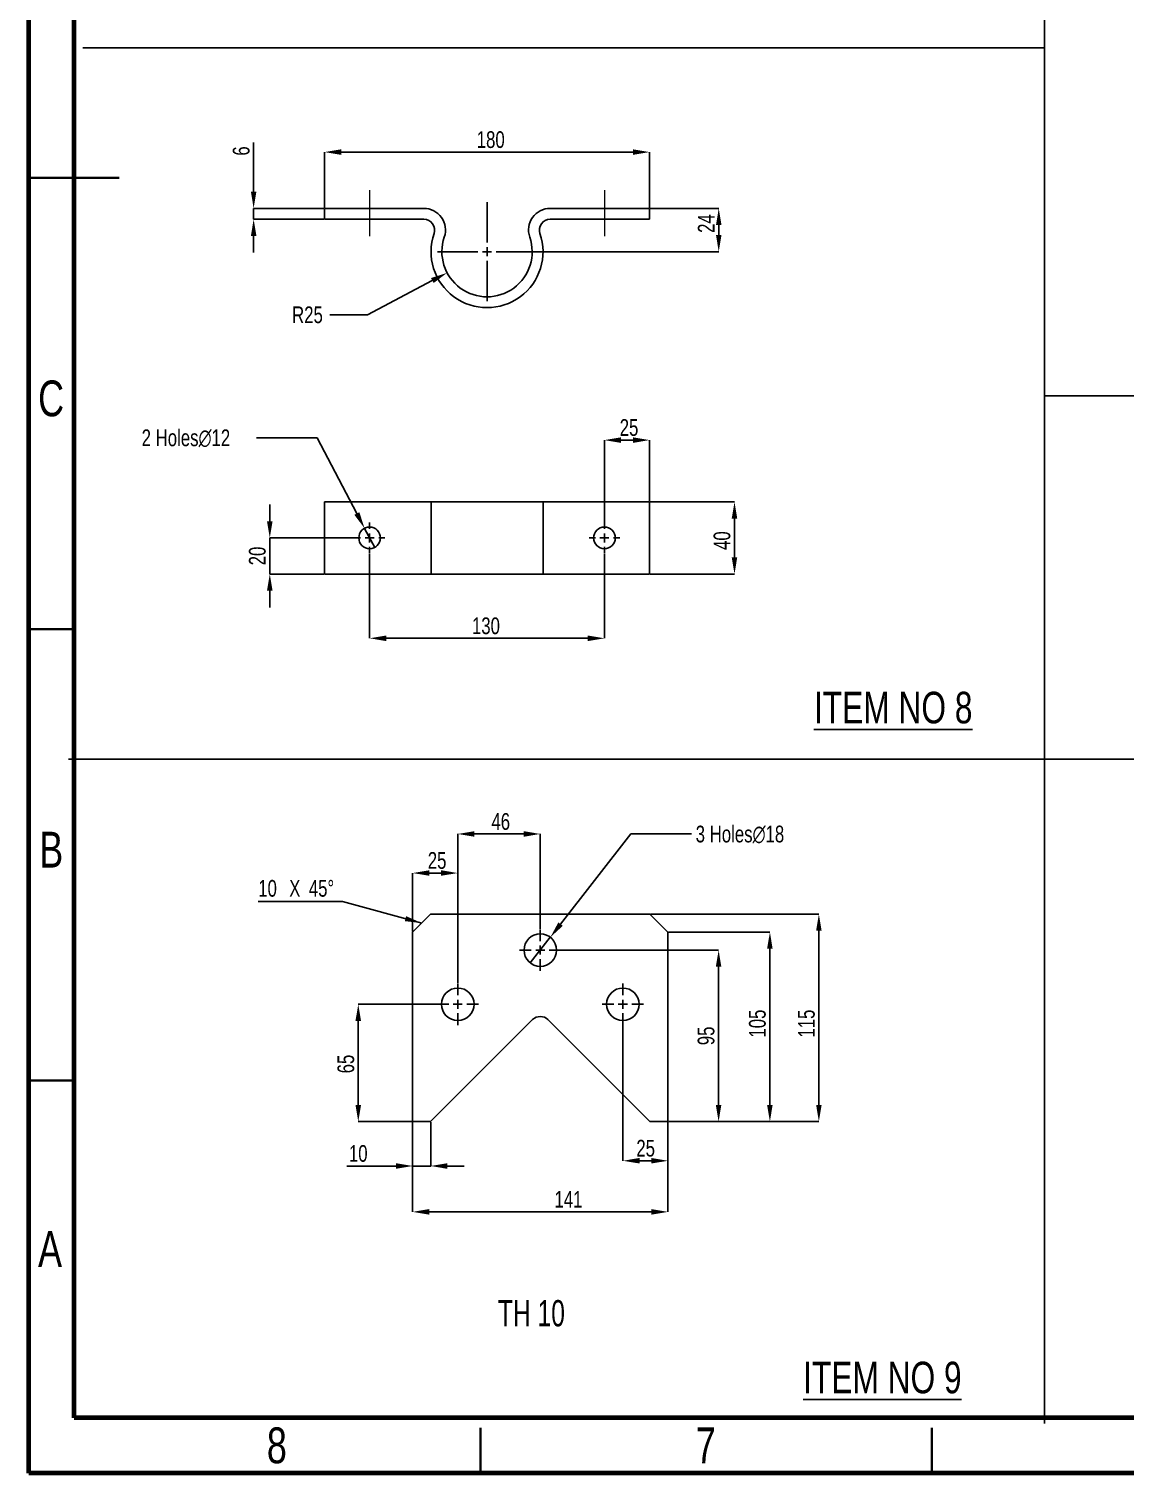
# Model space of a CAD drawing. Header units: millimetres. Extents: x 122 to 2816, y -707 to 556.
# Drawn here: x 1479.3 to 1600.7, y -309.1 to -149.1 of the extents above; entities that cross this region are included whole.
import ezdxf

# ---------------------------------------------------------------- set-up
doc = ezdxf.new("R2010")
doc.units = ezdxf.units.MM
doc.header["$PDSIZE"] = -1
doc.linetypes.add('CENTERX2', pattern=[20.32, 12.7, -2.54, 2.54, -2.54])
doc.layers.add('FORMAT', color=7, linetype='Continuous')
doc.styles.add('SLDTEXTSTYLE0', font='TXT', dxfattribs={"width": 0.7})
doc.styles.add('SLDTEXTSTYLE7', font='TXT', dxfattribs={"width": 0.75})
doc.dimstyles.new('SLDDIMSTYLE32', dxfattribs={"dimtxt": 1.852083, "dimasz": 1.852083, "dimexe": 0, "dimexo": 0.625, "dimgap": 0.463021, "dimtad": 1, "dimdec": 0, "dimlfac": 5, "dimrnd": 1e-09, "dimzin": 12, "dimtxsty": 'SLDTEXTSTYLE7', "dimblk1": 'NONE', "dimsah": 1, "dimcen": 0, "dimazin": 3, "dimtfac": 1, "dimtdec": 0, "dimtmove": 0, "dimatfit": 3, "dimldrblk": 'NONE', "dimfrac": 2, "dimtzin": 12})
doc.dimstyles.new('SLDDIMSTYLE34', dxfattribs={"dimtxt": 1.852083, "dimasz": 1.852083, "dimexe": 0, "dimexo": 0.625, "dimgap": 0.463021, "dimtad": 1, "dimdec": 0, "dimlfac": 5, "dimrnd": 1e-09, "dimzin": 12, "dimtxsty": 'SLDTEXTSTYLE7', "dimsah": 1, "dimcen": 0, "dimazin": 3, "dimtfac": 1, "dimtdec": 0, "dimtmove": 0, "dimatfit": 3, "dimfrac": 2, "dimtzin": 12})
doc.dimstyles.new('SLDDIMSTYLE7', dxfattribs={"dimtxt": 1.852083, "dimasz": 1.852083, "dimexe": 0, "dimexo": 0.625, "dimgap": 0.463021, "dimtad": 1, "dimdec": 0, "dimlfac": 5, "dimrnd": 1e-09, "dimzin": 12, "dimtxsty": 'SLDTEXTSTYLE7', "dimsah": 1, "dimcen": 2.5, "dimazin": 3, "dimtfac": 1, "dimtdec": 0, "dimtmove": 0, "dimatfit": 3, "dimfrac": 2, "dimtzin": 12})
doc.dimstyles.new('SLDDIMSTYLE9', dxfattribs={"dimtxt": 1.852083, "dimasz": 1.852083, "dimexe": 0, "dimexo": 0.625, "dimgap": 0.463021, "dimtad": 1, "dimdec": 0, "dimlfac": 5, "dimrnd": 1e-09, "dimzin": 12, "dimtxsty": 'SLDTEXTSTYLE7', "dimsah": 1, "dimcen": 2.5, "dimazin": 3, "dimtfac": 1, "dimtdec": 0, "dimtmove": 0, "dimatfit": 0, "dimfrac": 2, "dimtzin": 12})

# ---------------------------------------------------------------- blocks, each defined once
blk = doc.blocks.new('*D1402')
at = {"layer": 'Defpoints', "color": 0}
for p in [(1512.04, -162.76), (1512.04, -169), (1548.04, -169)]:
    blk.add_point(p, dxfattribs=at)
at = {"layer": 'FORMAT', "color": 0, "lineweight": -2}
for p, q in [((1512.04, -168.93), (1512.04, -162.76)), ((1546.19, -162.76), (1513.89, -162.76)), ((1548.04, -168.93), (1548.04, -162.76))]:
    blk.add_line(p, q, dxfattribs=at)
at = {"layer": 'FORMAT', "color": 0}
for points in [[(1513.89, -162.45), (1513.89, -163.07), (1512.04, -162.76)], [(1546.19, -162.45), (1546.19, -163.07), (1548.04, -162.76)]]:
    blk.add_solid(points, dxfattribs=at)
at = {"layer": 'FORMAT', "color": 0, "insert": (1530.45, -160.45), "char_height": 1.852, "attachment_point": 2, "style": 'SLDTEXTSTYLE7'}
blk.add_mtext('\\A1;180', dxfattribs=at)
blk = doc.blocks.new('*D1403')
at = {"layer": 'Defpoints', "color": 0}
for p in [(1548.04, -169), (1555.7, -169), (1535.54, -173.8)]:
    blk.add_point(p, dxfattribs=at)
at = {"layer": 'FORMAT', "color": 0, "lineweight": -2}
for p, q in [((1548.1, -169), (1555.7, -169)), ((1555.7, -171.94), (1555.7, -170.85)), ((1535.6, -173.8), (1555.7, -173.8))]:
    blk.add_line(p, q, dxfattribs=at)
at = {"layer": 'FORMAT', "color": 0}
for points in [[(1555.4, -170.85), (1556.01, -170.85), (1555.7, -169)], [(1555.4, -171.94), (1556.01, -171.94), (1555.7, -173.8)]]:
    blk.add_solid(points, dxfattribs=at)
at = {"layer": 'FORMAT', "color": 0, "insert": (1553.39, -170.68), "char_height": 1.852, "attachment_point": 2, "rotation": 90, "style": 'SLDTEXTSTYLE7'}
blk.add_mtext('\\A1;24', dxfattribs=at)
blk = doc.blocks.new('*D1404')
at = {"layer": 'Defpoints', "color": 0}
for p in [(1530.04, -173.8), (1525.62, -176.13)]:
    blk.add_point(p, dxfattribs=at)
at = {"layer": 'FORMAT', "color": 0, "lineweight": -2}
for p, q in [((1516.8, -180.79), (1523.98, -177)), ((1512.62, -180.79), (1516.8, -180.79))]:
    blk.add_line(p, q, dxfattribs=at)
at = {"layer": 'FORMAT', "color": 0}
blk.add_solid([(1523.84, -176.72), (1524.13, -177.27), (1525.62, -176.13)], dxfattribs=at)
at = {"layer": 'FORMAT', "color": 0, "insert": (1508.45, -179.86), "char_height": 1.852, "attachment_point": 1, "style": 'SLDTEXTSTYLE7'}
blk.add_mtext('\\A1;R25', dxfattribs=at)
blk = doc.blocks.new('*D1405')
at = {"layer": 'Defpoints', "color": 0}
for p in [(1512.04, -169), (1504.19, -170.2), (1512.04, -170.2)]:
    blk.add_point(p, dxfattribs=at)
at = {"layer": 'FORMAT', "color": 0, "lineweight": -2}
for p, q in [((1504.19, -167.14), (1504.19, -161.71)), ((1511.98, -169), (1504.19, -169)), ((1504.19, -170.2), (1504.19, -169)), ((1511.98, -170.2), (1504.19, -170.2)), ((1504.19, -172.05), (1504.19, -173.9))]:
    blk.add_line(p, q, dxfattribs=at)
at = {"layer": 'FORMAT', "color": 0}
for points in [[(1503.89, -167.14), (1504.5, -167.14), (1504.19, -169)], [(1503.89, -172.05), (1504.5, -172.05), (1504.19, -170.2)]]:
    blk.add_solid(points, dxfattribs=at)
at = {"layer": 'FORMAT', "color": 0, "insert": (1501.88, -162.64), "char_height": 1.852, "attachment_point": 2, "rotation": 90, "style": 'SLDTEXTSTYLE7'}
blk.add_mtext('\\A1;6', dxfattribs=at)
blk = doc.blocks.new('SW_CENTERMARKSYMBOL_113')
at = {"layer": 'FORMAT', "color": 0}
for p, q in [((0, 1), (0, 5.5)), ((-1, 0), (-5.5, 0)), ((0, 0), (-0.5, 0)), ((0, 0), (0, 0.5)), ((0, 0), (0, -0.5)), ((0, 0), (0.5, 0)), ((1, 0), (5.5, 0)), ((0, -1), (0, -5.5))]:
    blk.add_line(p, q, dxfattribs=at)
blk = doc.blocks.new('*D1319')
at = {"layer": 'Defpoints', "color": 0}
for p in [(1548.04, -201.51), (1548.04, -209.51), (1557.45, -209.51)]:
    blk.add_point(p, dxfattribs=at)
at = {"layer": 'FORMAT', "color": 0, "lineweight": -2}
for p, q in [((1548.1, -201.51), (1557.45, -201.51)), ((1557.45, -203.36), (1557.45, -207.66)), ((1548.1, -209.51), (1557.45, -209.51))]:
    blk.add_line(p, q, dxfattribs=at)
at = {"layer": 'FORMAT', "color": 0}
for points in [[(1557.14, -203.36), (1557.75, -203.36), (1557.45, -201.51)], [(1557.14, -207.66), (1557.75, -207.66), (1557.45, -209.51)]]:
    blk.add_solid(points, dxfattribs=at)
at = {"layer": 'FORMAT', "color": 0, "insert": (1555.13, -205.81), "char_height": 1.852, "attachment_point": 2, "rotation": 90, "style": 'SLDTEXTSTYLE7'}
blk.add_mtext('\\A1;40', dxfattribs=at)
blk = doc.blocks.new('*D1320')
at = {"layer": 'Defpoints', "color": 0}
for p in [(1517.04, -207.21), (1543.04, -207.21), (1517.04, -216.63)]:
    blk.add_point(p, dxfattribs=at)
at = {"layer": 'FORMAT', "color": 0, "lineweight": -2}
for p, q in [((1517.04, -207.27), (1517.04, -216.63)), ((1543.04, -207.27), (1543.04, -216.63)), ((1541.19, -216.63), (1518.89, -216.63))]:
    blk.add_line(p, q, dxfattribs=at)
at = {"layer": 'FORMAT', "color": 0}
for points in [[(1518.89, -216.32), (1518.89, -216.94), (1517.04, -216.63)], [(1541.19, -216.32), (1541.19, -216.94), (1543.04, -216.63)]]:
    blk.add_solid(points, dxfattribs=at)
at = {"layer": 'FORMAT', "color": 0, "insert": (1529.92, -214.32), "char_height": 1.852, "attachment_point": 2, "style": 'SLDTEXTSTYLE7'}
blk.add_mtext('\\A1;130', dxfattribs=at)
blk = doc.blocks.new('*D1321')
at = {"layer": 'Defpoints', "color": 0}
for p in [(1543.04, -194.67), (1548.04, -201.51), (1543.04, -203.81)]:
    blk.add_point(p, dxfattribs=at)
at = {"layer": 'FORMAT', "color": 0, "lineweight": -2}
for p, q in [((1543.04, -203.75), (1543.04, -194.67)), ((1546.19, -194.67), (1544.89, -194.67)), ((1548.04, -201.45), (1548.04, -194.67))]:
    blk.add_line(p, q, dxfattribs=at)
at = {"layer": 'FORMAT', "color": 0}
for points in [[(1544.89, -194.36), (1544.89, -194.98), (1543.04, -194.67)], [(1546.19, -194.36), (1546.19, -194.98), (1548.04, -194.67)]]:
    blk.add_solid(points, dxfattribs=at)
at = {"layer": 'FORMAT', "color": 0, "insert": (1545.77, -192.35), "char_height": 1.852, "attachment_point": 2, "style": 'SLDTEXTSTYLE7'}
blk.add_mtext('\\A1;25', dxfattribs=at)
blk = doc.blocks.new('*D1322')
at = {"layer": 'Defpoints', "color": 0}
for p in [(1515.34, -205.51), (1505.98, -209.51), (1512.04, -209.51)]:
    blk.add_point(p, dxfattribs=at)
at = {"layer": 'FORMAT', "color": 0, "lineweight": -2}
for p, q in [((1505.98, -203.66), (1505.98, -201.81)), ((1515.28, -205.51), (1505.98, -205.51)), ((1505.98, -205.51), (1505.98, -209.51)), ((1511.98, -209.51), (1505.98, -209.51)), ((1505.98, -211.36), (1505.98, -213.21))]:
    blk.add_line(p, q, dxfattribs=at)
at = {"layer": 'FORMAT', "color": 0}
for points in [[(1505.67, -203.66), (1506.29, -203.66), (1505.98, -205.51)], [(1505.67, -211.36), (1506.29, -211.36), (1505.98, -209.51)]]:
    blk.add_solid(points, dxfattribs=at)
at = {"layer": 'FORMAT', "color": 0, "insert": (1503.67, -207.51), "char_height": 1.852, "attachment_point": 2, "rotation": 90, "style": 'SLDTEXTSTYLE7'}
blk.add_mtext('\\A1;20', dxfattribs=at)
blk = doc.blocks.new('*D1323')
at = {"layer": 'Defpoints', "color": 0}
for p in [(1516.48, -204.45), (1517.6, -206.57)]:
    blk.add_point(p, dxfattribs=at)
at = {"layer": 'FORMAT', "color": 0, "lineweight": -2}
for p, q in [((1504.52, -194.41), (1511.24, -194.41)), ((1511.24, -194.41), (1515.63, -202.8)), ((1517.6, -206.57), (1516.48, -204.45))]:
    blk.add_line(p, q, dxfattribs=at)
at = {"layer": 'FORMAT', "color": 0}
blk.add_solid([(1515.9, -202.66), (1515.35, -202.95), (1516.48, -204.45)], dxfattribs=at)
at = {"layer": 'FORMAT', "color": 0, "insert": (1491.79, -193.49), "char_height": 1.8521, "attachment_point": 1, "style": 'SLDTEXTSTYLE7'}
blk.add_mtext('\\A1;2 Holes∅12', dxfattribs=at)
blk = doc.blocks.new('_None')
blk = doc.blocks.new('SW_CENTERMARKSYMBOL_114')
at = {"layer": 'FORMAT', "color": 0}
for p, q in [((0, 1), (0, 1.7)), ((-1, 0), (-1.7, 0)), ((0, 0), (-0.5, 0)), ((0, 0), (0, 0.5)), ((0, 0), (0, -0.5)), ((0, 0), (0.5, 0)), ((1, 0), (1.7, 0)), ((0, -1), (0, -1.7))]:
    blk.add_line(p, q, dxfattribs=at)
blk = doc.blocks.new('SW_CENTERMARKSYMBOL_115')
at = {"layer": 'FORMAT', "color": 0}
for p, q in [((0, 1), (0, 1.7)), ((-1, 0), (-1.7, 0)), ((0, 0), (-0.5, 0)), ((0, 0), (0, 0.5)), ((0, 0), (0, -0.5)), ((0, 0), (0.5, 0)), ((1, 0), (1.7, 0)), ((0, -1), (0, -1.7))]:
    blk.add_line(p, q, dxfattribs=at)
blk = doc.blocks.new('*D1359')
at = {"layer": 'Defpoints', "color": 0}
for p in [(1521.8, -270.18), (1550.08, -270.18), (1521.8, -280.18)]:
    blk.add_point(p, dxfattribs=at)
at = {"layer": 'FORMAT', "color": 0, "lineweight": -2}
for p, q in [((1521.8, -270.24), (1521.8, -280.18)), ((1550.08, -270.24), (1550.08, -280.18)), ((1548.23, -280.18), (1523.65, -280.18))]:
    blk.add_line(p, q, dxfattribs=at)
at = {"layer": 'FORMAT', "color": 0}
for points in [[(1523.65, -279.87), (1523.65, -280.49), (1521.8, -280.18)], [(1548.23, -279.87), (1548.23, -280.49), (1550.08, -280.18)]]:
    blk.add_solid(points, dxfattribs=at)
at = {"layer": 'FORMAT', "color": 0, "insert": (1539.06, -277.86), "char_height": 1.852, "attachment_point": 2, "style": 'SLDTEXTSTYLE7'}
blk.add_mtext('\\A1;141', dxfattribs=at)
blk = doc.blocks.new('*D1360')
at = {"layer": 'Defpoints', "color": 0}
for p in [(1550.08, -249.18), (1550.08, -270.18), (1561.37, -270.18)]:
    blk.add_point(p, dxfattribs=at)
at = {"layer": 'FORMAT', "color": 0, "lineweight": -2}
for p, q in [((1550.14, -249.18), (1561.37, -249.18)), ((1561.37, -251.03), (1561.37, -268.33)), ((1550.14, -270.18), (1561.37, -270.18))]:
    blk.add_line(p, q, dxfattribs=at)
at = {"layer": 'FORMAT', "color": 0}
for points in [[(1561.06, -251.03), (1561.67, -251.03), (1561.37, -249.18)], [(1561.06, -268.33), (1561.67, -268.33), (1561.37, -270.18)]]:
    blk.add_solid(points, dxfattribs=at)
at = {"layer": 'FORMAT', "color": 0, "insert": (1559.05, -259.32), "char_height": 1.852, "attachment_point": 2, "rotation": 90, "style": 'SLDTEXTSTYLE7'}
blk.add_mtext('\\A1;105', dxfattribs=at)
blk = doc.blocks.new('*D1361')
at = {"layer": 'Defpoints', "color": 0}
for p in [(1548.08, -247.18), (1566.79, -247.18), (1550.08, -270.18)]:
    blk.add_point(p, dxfattribs=at)
at = {"layer": 'FORMAT', "color": 0, "lineweight": -2}
for p, q in [((1548.14, -247.18), (1566.79, -247.18)), ((1566.79, -268.33), (1566.79, -249.03)), ((1550.14, -270.18), (1566.79, -270.18))]:
    blk.add_line(p, q, dxfattribs=at)
at = {"layer": 'FORMAT', "color": 0}
for points in [[(1566.49, -249.03), (1567.1, -249.03), (1566.79, -247.18)], [(1566.49, -268.33), (1567.1, -268.33), (1566.79, -270.18)]]:
    blk.add_solid(points, dxfattribs=at)
at = {"layer": 'FORMAT', "color": 0, "insert": (1564.48, -259.32), "char_height": 1.852, "attachment_point": 2, "rotation": 90, "style": 'SLDTEXTSTYLE7'}
blk.add_mtext('\\A1;115', dxfattribs=at)
blk = doc.blocks.new('*D1362')
at = {"layer": 'Defpoints', "color": 0}
for p in [(1521.8, -242.64), (1521.8, -249.18), (1526.8, -254.88)]:
    blk.add_point(p, dxfattribs=at)
at = {"layer": 'FORMAT', "color": 0, "lineweight": -2}
for p, q in [((1521.8, -249.12), (1521.8, -242.64)), ((1524.95, -242.64), (1523.65, -242.64)), ((1526.8, -254.82), (1526.8, -242.64))]:
    blk.add_line(p, q, dxfattribs=at)
at = {"layer": 'FORMAT', "color": 0}
for points in [[(1523.65, -242.33), (1523.65, -242.94), (1521.8, -242.64)], [(1524.95, -242.33), (1524.95, -242.94), (1526.8, -242.64)]]:
    blk.add_solid(points, dxfattribs=at)
at = {"layer": 'FORMAT', "color": 0, "insert": (1524.51, -240.32), "char_height": 1.852, "attachment_point": 2, "style": 'SLDTEXTSTYLE7'}
blk.add_mtext('\\A1;25', dxfattribs=at)
blk = doc.blocks.new('*D1363')
at = {"layer": 'Defpoints', "color": 0}
for p in [(1524.5, -257.18), (1515.78, -270.18), (1521.8, -270.18)]:
    blk.add_point(p, dxfattribs=at)
at = {"layer": 'FORMAT', "color": 0, "lineweight": -2}
for p, q in [((1524.44, -257.18), (1515.78, -257.18)), ((1515.78, -259.03), (1515.78, -268.33)), ((1521.74, -270.18), (1515.78, -270.18))]:
    blk.add_line(p, q, dxfattribs=at)
at = {"layer": 'FORMAT', "color": 0}
for points in [[(1515.47, -259.03), (1516.09, -259.03), (1515.78, -257.18)], [(1515.47, -268.33), (1516.09, -268.33), (1515.78, -270.18)]]:
    blk.add_solid(points, dxfattribs=at)
at = {"layer": 'FORMAT', "color": 0, "insert": (1513.47, -263.8), "char_height": 1.852, "attachment_point": 2, "rotation": 90, "style": 'SLDTEXTSTYLE7'}
blk.add_mtext('\\A1;65', dxfattribs=at)
blk = doc.blocks.new('*D1364')
at = {"layer": 'Defpoints', "color": 0}
for p in [(1535.94, -238.31), (1535.94, -248.88), (1526.8, -254.88)]:
    blk.add_point(p, dxfattribs=at)
at = {"layer": 'FORMAT', "color": 0, "lineweight": -2}
for p, q in [((1526.8, -254.82), (1526.8, -238.31)), ((1528.65, -238.31), (1534.09, -238.31)), ((1535.94, -248.82), (1535.94, -238.31))]:
    blk.add_line(p, q, dxfattribs=at)
at = {"layer": 'FORMAT', "color": 0}
for points in [[(1528.65, -238), (1528.65, -238.62), (1526.8, -238.31)], [(1534.09, -238), (1534.09, -238.62), (1535.94, -238.31)]]:
    blk.add_solid(points, dxfattribs=at)
at = {"layer": 'FORMAT', "color": 0, "insert": (1531.56, -236), "char_height": 1.852, "attachment_point": 2, "style": 'SLDTEXTSTYLE7'}
blk.add_mtext('\\A1;46', dxfattribs=at)
blk = doc.blocks.new('*D1365')
at = {"layer": 'Defpoints', "color": 0}
for p in [(1538.24, -251.18), (1550.08, -270.18), (1555.69, -270.18)]:
    blk.add_point(p, dxfattribs=at)
at = {"layer": 'FORMAT', "color": 0, "lineweight": -2}
for p, q in [((1538.3, -251.18), (1555.69, -251.18)), ((1555.69, -253.03), (1555.69, -268.33)), ((1550.14, -270.18), (1555.69, -270.18))]:
    blk.add_line(p, q, dxfattribs=at)
at = {"layer": 'FORMAT', "color": 0}
for points in [[(1555.38, -253.03), (1555.99, -253.03), (1555.69, -251.18)], [(1555.38, -268.33), (1555.99, -268.33), (1555.69, -270.18)]]:
    blk.add_solid(points, dxfattribs=at)
at = {"layer": 'FORMAT', "color": 0, "insert": (1553.37, -260.68), "char_height": 1.852, "attachment_point": 2, "rotation": 90, "style": 'SLDTEXTSTYLE7'}
blk.add_mtext('\\A1;95', dxfattribs=at)
blk = doc.blocks.new('*D1366')
at = {"layer": 'Defpoints', "color": 0}
for p in [(1545.08, -259.48), (1550.08, -270.18), (1545.08, -274.52)]:
    blk.add_point(p, dxfattribs=at)
at = {"layer": 'FORMAT', "color": 0, "lineweight": -2}
for p, q in [((1545.08, -259.54), (1545.08, -274.52)), ((1550.08, -270.24), (1550.08, -274.52)), ((1548.23, -274.52), (1546.93, -274.52))]:
    blk.add_line(p, q, dxfattribs=at)
at = {"layer": 'FORMAT', "color": 0}
for points in [[(1546.93, -274.21), (1546.93, -274.82), (1545.08, -274.52)], [(1548.23, -274.21), (1548.23, -274.82), (1550.08, -274.52)]]:
    blk.add_solid(points, dxfattribs=at)
at = {"layer": 'FORMAT', "color": 0, "insert": (1547.61, -272.2), "char_height": 1.852, "attachment_point": 2, "style": 'SLDTEXTSTYLE7'}
blk.add_mtext('\\A1;25', dxfattribs=at)
blk = doc.blocks.new('SW_CHAMFER_DIMENSION_4')
at = {"layer": 'FORMAT', "color": 0}
for p, q in [((9.33, 0), (0, 0)), ((18.1, -2.38), (9.33, 0))]:
    blk.add_line(p, q, dxfattribs=at)
blk.add_solid([(18.1, -2.38), (16.38, -1.62), (16.23, -2.17)], dxfattribs=at)
at = {"layer": 'FORMAT', "color": 0, "attachment_point": 1, "style": 'SLDTEXTSTYLE7'}
for s, insert, char_height in [('10', (0, 2.39), 1.852), ('X', (3.43, 2.39), 1.85), ('45°', (5.6, 2.39), 1.852)]:
    blk.add_mtext(s, dxfattribs=dict(at, insert=insert, char_height=char_height))
blk = doc.blocks.new('*D1367')
at = {"layer": 'Defpoints', "color": 0}
for p in [(1537.05, -249.76), (1534.83, -252.6)]:
    blk.add_point(p, dxfattribs=at)
at = {"layer": 'FORMAT', "color": 0, "lineweight": -2}
for p, q in [((1545.97, -238.31), (1538.19, -248.3)), ((1552.69, -238.31), (1545.97, -238.31)), ((1534.83, -252.6), (1537.05, -249.76))]:
    blk.add_line(p, q, dxfattribs=at)
at = {"layer": 'FORMAT', "color": 0}
blk.add_solid([(1537.94, -248.11), (1538.43, -248.49), (1537.05, -249.76)], dxfattribs=at)
at = {"layer": 'FORMAT', "color": 0, "insert": (1553.15, -237.39), "char_height": 1.8521, "attachment_point": 1, "style": 'SLDTEXTSTYLE7'}
blk.add_mtext('\\A1;3 Holes∅18', dxfattribs=at)
blk = doc.blocks.new('*D1368')
at = {"layer": 'Defpoints', "color": 0}
for p in [(1521.8, -270.18), (1523.8, -270.18), (1523.8, -275.1)]:
    blk.add_point(p, dxfattribs=at)
at = {"layer": 'FORMAT', "color": 0, "lineweight": -2}
for p, q in [((1521.8, -270.24), (1521.8, -275.1)), ((1523.8, -270.24), (1523.8, -275.1)), ((1519.95, -275.1), (1514.51, -275.1)), ((1523.8, -275.1), (1521.8, -275.1)), ((1525.65, -275.1), (1527.5, -275.1))]:
    blk.add_line(p, q, dxfattribs=at)
at = {"layer": 'FORMAT', "color": 0}
for points in [[(1519.95, -274.79), (1519.95, -275.41), (1521.8, -275.1)], [(1525.65, -274.79), (1525.65, -275.41), (1523.8, -275.1)]]:
    blk.add_solid(points, dxfattribs=at)
at = {"layer": 'FORMAT', "color": 0, "insert": (1515.78, -272.78), "char_height": 1.852, "attachment_point": 2, "style": 'SLDTEXTSTYLE7'}
blk.add_mtext('\\A1;10', dxfattribs=at)
blk = doc.blocks.new('SW_CENTERMARKSYMBOL_146')
at = {"layer": 'FORMAT', "color": 0}
for p, q in [((0, 1), (0, 2.3)), ((-1, 0), (-2.3, 0)), ((0, 0), (-0.5, 0)), ((0, 0), (0, 0.5)), ((0, 0), (0, -0.5)), ((0, 0), (0.5, 0)), ((1, 0), (2.3, 0)), ((0, -1), (0, -2.3))]:
    blk.add_line(p, q, dxfattribs=at)
blk = doc.blocks.new('SW_CENTERMARKSYMBOL_147')
at = {"layer": 'FORMAT', "color": 0}
for p, q in [((0, 1), (0, 2.3)), ((-1, 0), (-2.3, 0)), ((0, 0), (-0.5, 0)), ((0, 0), (0, 0.5)), ((0, 0), (0, -0.5)), ((0, 0), (0.5, 0)), ((1, 0), (2.3, 0)), ((0, -1), (0, -2.3))]:
    blk.add_line(p, q, dxfattribs=at)
blk = doc.blocks.new('SW_CENTERMARKSYMBOL_148')
at = {"layer": 'FORMAT', "color": 0}
for p, q in [((0, 1), (0, 2.3)), ((-1, 0), (-2.3, 0)), ((0, 0), (-0.5, 0)), ((0, 0), (0, 0.5)), ((0, 0), (0, -0.5)), ((0, 0), (0.5, 0)), ((1, 0), (2.3, 0)), ((0, -1), (0, -2.3))]:
    blk.add_line(p, q, dxfattribs=at)

msp = doc.modelspace()

# ---------------------------------------------------------------- linework, layer by layer
at = {"color": 7, "linetype": 'Continuous', "lineweight": 70}
for p, q in [((1479.302338, -309.12508), (1479.302338, -22.12508)), ((1484.302338, -302.991555), (1484.302338, -25.991555)), ((1873.70481, -302.991555), (1484.302338, -302.991555)), ((1879.302338, -309.12508), (1479.302338, -309.12508))]:
    msp.add_line(p, q, dxfattribs=at)
at = {"color": 7, "linetype": 'Continuous', "lineweight": 35}
for p, q in [((1479.301338, -165.62508), (1489.303338, -165.62508)), ((1484.302338, -165.62508), (1479.302338, -165.62508)), ((1484.302338, -215.62508), (1479.302338, -215.62508)), ((1484.302338, -265.62508), (1479.302338, -265.62508)), ((1529.302338, -304.12508), (1529.302338, -309.12508)), ((1579.302338, -304.12508), (1579.302338, -309.12508))]:
    msp.add_line(p, q, dxfattribs=at)
at = {"color": 7, "linetype": 'Continuous', "lineweight": 25}
for p, q in [((1523.03975, -168.995332), (1512.03975, -168.995332)), ((1512.03975, -168.995332), (1512.03975, -170.195332)), ((1548.03975, -168.995332), (1537.03975, -168.995332)), ((1548.03975, -170.195332), (1548.03975, -168.995332)), ((1512.03975, -170.195332), (1523.03975, -170.195332)), ((1537.03975, -170.195332), (1548.03975, -170.195332)), ((1512.03975, -201.510126), (1512.03975, -209.510126)), ((1512.03975, -201.510126), (1523.03975, -201.510126)), ((1523.03975, -201.510126), (1523.83975, -201.510126)), ((1523.83975, -201.510126), (1523.83975, -209.510126)), ((1523.83975, -201.510126), (1536.23975, -201.510126)), ((1536.23975, -209.510126), (1536.23975, -201.510126)), ((1536.23975, -201.510126), (1537.03975, -201.510126)), ((1537.03975, -201.510126), (1548.03975, -201.510126)), ((1548.03975, -201.510126), (1548.03975, -209.510126)), ((1512.03975, -209.510126), (1523.03975, -209.510126)), ((1523.03975, -209.510126), (1523.83975, -209.510126)), ((1523.83975, -209.510126), (1536.23975, -209.510126)), ((1536.23975, -209.510126), (1537.03975, -209.510126)), ((1537.03975, -209.510126), (1548.03975, -209.510126)), ((1521.798186, -249.177962), (1523.798186, -247.177962)), ((1523.798186, -247.177962), (1548.082458, -247.177962)), ((1548.082458, -247.177962), (1550.082458, -249.177962)), ((1521.798186, -270.177962), (1521.798186, -249.177962)), ((1550.082458, -249.177962), (1550.082458, -270.177962)), ((1535.091794, -258.884355), (1523.798186, -270.177962)), ((1548.082458, -270.177962), (1536.78885, -258.884355)), ((1521.798186, -270.177962), (1523.798186, -270.177962)), ((1548.082458, -270.177962), (1550.082458, -270.177962))]:
    msp.add_line(p, q, dxfattribs=at)
for centre, radius in [((1517.03975, -205.510126), 1.2), ((1543.03975, -205.510126), 1.2), ((1535.940322, -251.177962), 1.8), ((1526.798186, -257.177962), 1.8), ((1545.082458, -257.177962), 1.8)]:
    msp.add_circle(centre, radius, dxfattribs=at)
for centre, radius, start, end in [((1523.03975, -171.395332), 2.4, 341.07535558, 90), ((1537.03975, -171.395332), 2.4, 90, 198.92464442), ((1523.03975, -171.395332), 1.2, 341.07535558, 90), ((1537.03975, -171.395332), 1.2, 90, 198.92464442), ((1530.03975, -173.795332), 6.2, 161.07535558, 18.92464442), ((1530.03975, -173.795332), 5, 161.07535558, 18.92464442), ((1535.940322, -259.732883), 1.2, 45, 135)]:
    msp.add_arc(centre, radius, start, end, dxfattribs=at)
at = {"layer": 'FORMAT'}
for p, q in [((1591.781941, -29.279636), (1591.781941, -215.62508)), ((1485.272442, -151.204107), (1591.781941, -151.204107)), ((1591.781941, -189.750153), (1782.44683, -189.750153)), ((1591.781941, -215.62508), (1591.781941, -303.635644)), ((1782.186359, -230.03644), (1483.691841, -230.03644))]:
    msp.add_line(p, q, dxfattribs=at)
at = {"layer": 'FORMAT', "linetype": 'CENTERX2', "lineweight": 18, "ltscale": 0.4}
for p, q in [((1517.03975, -166.995332), (1517.03975, -172.195332)), ((1543.03975, -166.995332), (1543.03975, -172.195332))]:
    msp.add_line(p, q, dxfattribs=at)

# ---------------------------------------------------------------- block references
at = {"layer": 'FORMAT'}
for name, p in [('SW_CENTERMARKSYMBOL_113', (1530.03975, -173.795332)), ('SW_CENTERMARKSYMBOL_114', (1517.03975, -205.510126)), ('SW_CENTERMARKSYMBOL_115', (1543.03975, -205.510126)), ('SW_CHAMFER_DIMENSION_4', (1504.701959, -245.797147)), ('SW_CENTERMARKSYMBOL_147', (1535.940322, -251.177962)), ('SW_CENTERMARKSYMBOL_146', (1526.798186, -257.177962)), ('SW_CENTERMARKSYMBOL_148', (1545.082458, -257.177962))]:
    msp.add_blockref(name, p, dxfattribs=at)

# ---------------------------------------------------------------- texts
at = {"color": 7, "linetype": 'Continuous', "lineweight": 0, "char_height": 3.96875, "attachment_point": 2, "style": 'SLDTEXTSTYLE7'}
for s, insert in [('C', (1481.760997, -188.064926)), ('B', (1481.772939, -238.064926)), ('A', (1481.642026, -282.314926)), ('8', (1506.762375, -304.064926)), ('7', (1554.262375, -304.064926))]:
    msp.add_mtext(s, dxfattribs=dict(at, insert=insert))
at = {"layer": 'FORMAT', "attachment_point": 1}
for s, insert, char_height, style in [('\\LITEM NO 8', (1566.249769, -222.553055), 3.5, 'SLDTEXTSTYLE7'), ('TH 10', (1531.247457, -289.952333), 2.9104167, 'SLDTEXTSTYLE0'), ('\\LITEM NO 9', (1565.049363, -296.781155), 3.5, 'SLDTEXTSTYLE7')]:
    msp.add_mtext(s, dxfattribs=dict(at, insert=insert, char_height=char_height, style=style))

# ---------------------------------------------------------------- dimensions: what is measured, and where the dimension line sits
at = {"layer": 'FORMAT'}
for base, p1, p2, dimstyle, picture, middle in [((1512.03975, -162.760535), (1548.03975, -168.995332), (1512.03975, -168.995332), 'SLDDIMSTYLE7', '*D1402', (1530.448437, -162.760535)), ((1543.03975, -194.669671), (1548.03975, -201.510126), (1543.03975, -203.810126), 'SLDDIMSTYLE9', '*D1321', (1545.767655, -194.669671)), ((1517.03975, -216.631447), (1543.03975, -207.210126), (1517.03975, -207.210126), 'SLDDIMSTYLE7', '*D1320', (1529.923713, -216.631447)), ((1535.940322, -238.313207), (1526.798186, -254.877962), (1535.940322, -248.877962), 'SLDDIMSTYLE9', '*D1364', (1531.556869, -238.313207)), ((1521.798186, -242.63602), (1526.798186, -254.877962), (1521.798186, -249.177962), 'SLDDIMSTYLE9', '*D1362', (1524.51076, -242.63602)), ((1545.082458, -274.51548), (1550.082458, -270.177962), (1545.082458, -259.477962), 'SLDDIMSTYLE9', '*D1366', (1547.61241, -274.51548)), ((1523.798186, -275.097349), (1521.798186, -270.177962), (1523.798186, -270.177962), 'SLDDIMSTYLE9', '*D1368', (1515.781404, -275.097349)), ((1521.798186, -280.177962), (1550.082458, -270.177962), (1521.798186, -270.177962), 'SLDDIMSTYLE7', '*D1359', (1539.056825, -280.177962))]:
    dim = msp.add_linear_dim(base=base, p1=p1, p2=p2, dimstyle=dimstyle, dxfattribs=at)
    dim.commit()
    dim.dimension.update_dxf_attribs({"geometry": picture, "text_midpoint": middle, "dimtype": 160})
for base, p1, p2, dimstyle, picture, middle in [((1504.194321, -170.195332), (1512.03975, -168.995332), (1512.03975, -170.195332), 'SLDDIMSTYLE9', '*D1405', (1504.194321, -162.637992)), ((1555.704894, -168.995332), (1535.53975, -173.795332), (1548.03975, -168.995332), 'SLDDIMSTYLE9', '*D1403', (1555.704894, -170.683664)), ((1557.445747, -209.510126), (1548.03975, -201.510126), (1548.03975, -209.510126), 'SLDDIMSTYLE9', '*D1319', (1557.445747, -205.805336)), ((1505.983592, -209.510126), (1515.33975, -205.510126), (1512.03975, -209.510126), 'SLDDIMSTYLE9', '*D1322', (1505.983592, -207.510126)), ((1566.794686, -247.177962), (1550.082458, -270.177962), (1548.082458, -247.177962), 'SLDDIMSTYLE7', '*D1361', (1566.794686, -259.321417)), ((1561.366119, -270.177962), (1550.082458, -249.177962), (1550.082458, -270.177962), 'SLDDIMSTYLE7', '*D1360', (1561.366119, -259.321417)), ((1555.685327, -270.177962), (1538.240322, -251.177962), (1550.082458, -270.177962), 'SLDDIMSTYLE7', '*D1365', (1555.685327, -260.677621)), ((1515.781404, -270.177962), (1524.498186, -257.177962), (1521.798186, -270.177962), 'SLDDIMSTYLE7', '*D1363', (1515.781404, -263.799838))]:
    dim = msp.add_linear_dim(base=base, p1=p1, p2=p2, angle=90, dimstyle=dimstyle, dxfattribs=at)
    dim.commit()
    dim.dimension.update_dxf_attribs({"geometry": picture, "text_midpoint": middle, "dimtype": 160})
dim = msp.add_radius_dim(center=(1530.03975, -173.795332), mpoint=(1525.618556, -176.130506), dimstyle='SLDDIMSTYLE34', dxfattribs=at)
dim.commit()
dim.dimension.update_dxf_attribs({"geometry": '*D1404', "text_midpoint": (1510.307045, -180.789215), "dimtype": 164})
for p1, p2, text, picture, middle in [((1517.595425, -206.573717), (1516.484075, -204.446535), '2 Holes<>', '*D1323', (1497.920482, -194.412335)), ((1534.833925, -252.597781), (1537.046719, -249.758144), '3 Holes<>', '*D1367', (1559.286424, -238.313207))]:
    dim = msp.add_diameter_dim_2p(p1=p1, p2=p2, text=text, dimstyle='SLDDIMSTYLE32', dxfattribs=at)
    dim.commit()
    dim.dimension.update_dxf_attribs({"geometry": picture, "text_midpoint": middle, "dimtype": 163})

doc.saveas('drawing.dxf')
